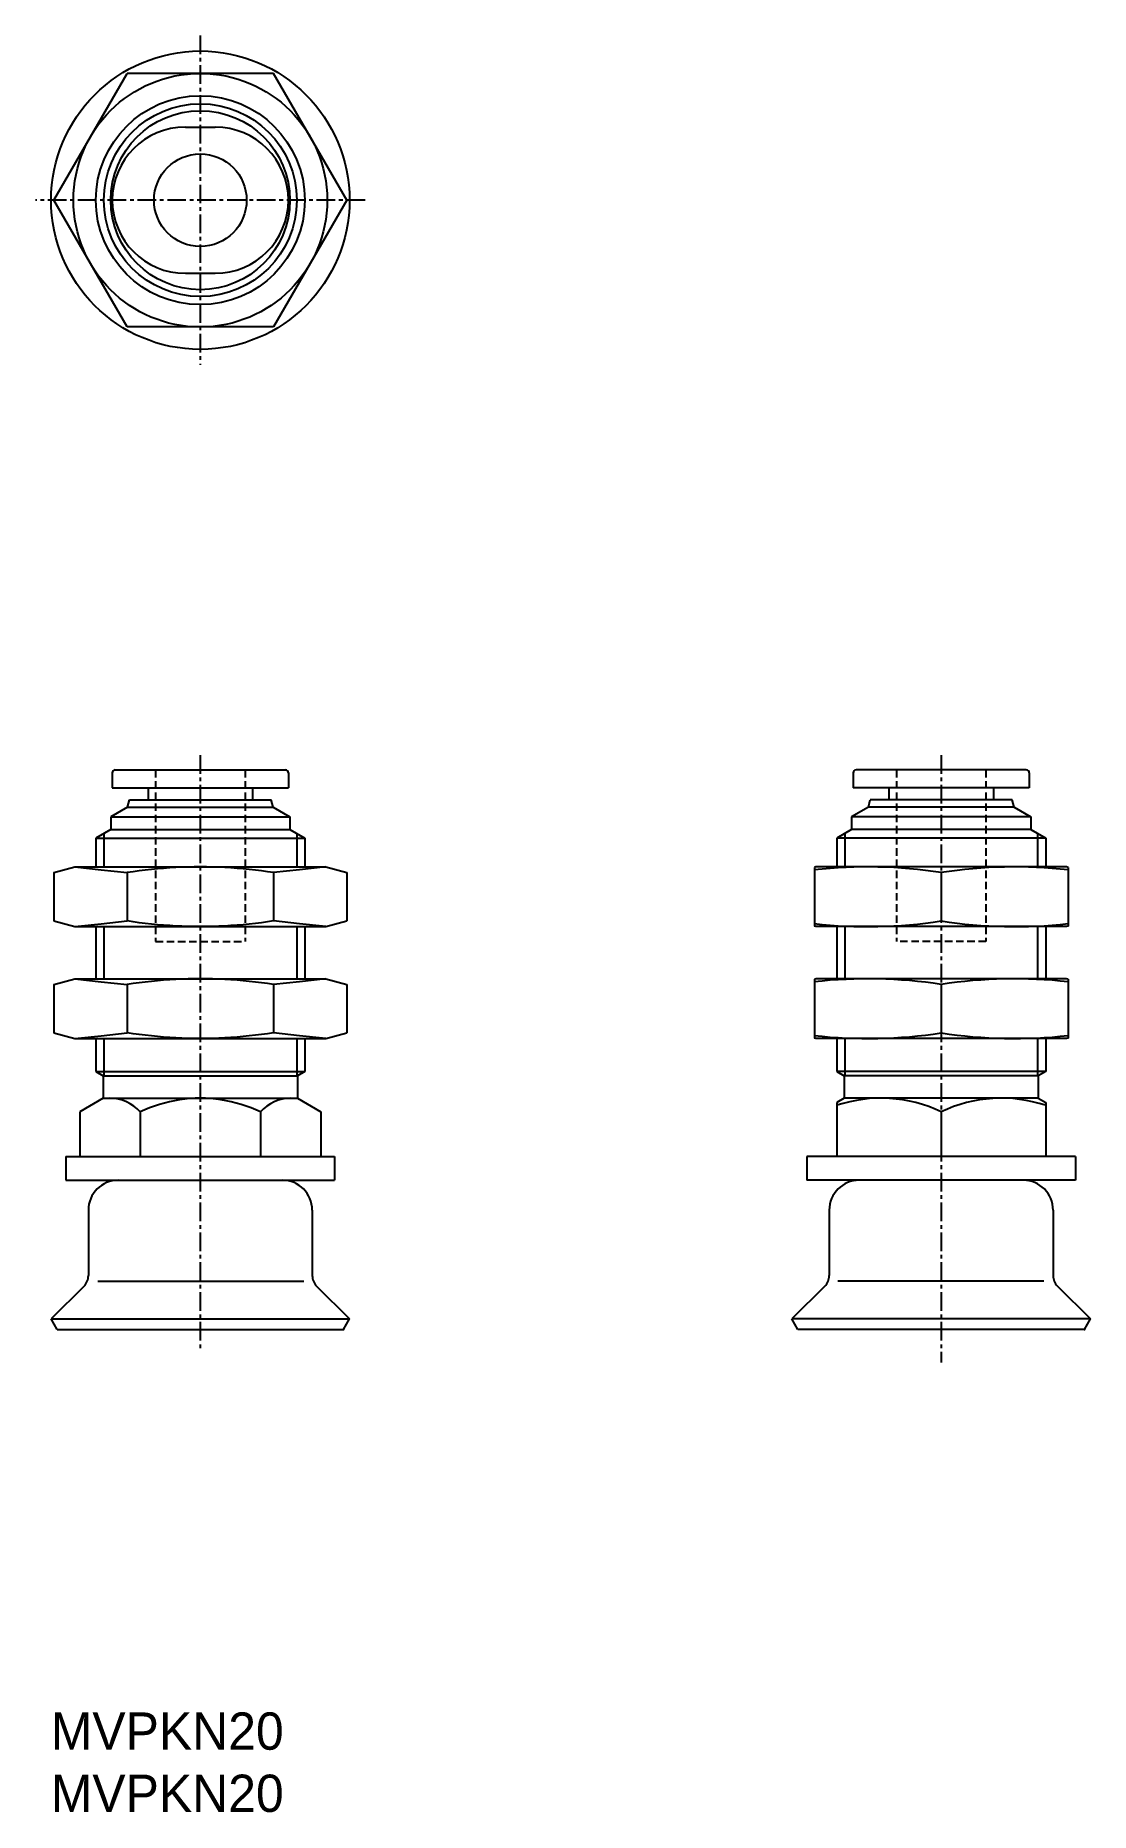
# Model space of a CAD drawing. Extents: x -224 to -154, y -49 to 70.
import ezdxf

# ---------------------------------------------------------------- set-up
doc = ezdxf.new("R2010")
doc.units = 0
doc.linetypes.add('CENTER', pattern=[2, 1.25, -0.25, 0.25, -0.25])
doc.linetypes.add('DASHED', pattern=[0.75, 0.5, -0.25])
doc.layers.get('0').update_dxf_attribs({"linetype": 'CONTINUOUS'})
doc.layers.add('CENTER', color=1, linetype='CENTER')

msp = doc.modelspace()

# ---------------------------------------------------------------- linework, layer by layer
at = {"color": 7, "linetype": 'CONTINUOUS'}
for p, q in [((-223.06, 58.99), (-218.16, 67.49)), ((-208.34, 67.49), (-218.16, 67.49)), ((-203.44, 58.99), (-208.34, 67.49)), ((-214.25, 63.89), (-212.25, 63.89)), ((-218.16, 50.49), (-223.06, 58.99)), ((-203.44, 58.99), (-208.34, 50.49)), ((-214.25, 54.09), (-212.25, 54.09)), ((-208.34, 50.49), (-218.16, 50.49)), ((-219.15, 20.6), (-219.15, 19.6)), ((-218.95, 20.8), (-207.55, 20.8)), ((-207.35, 20.6), (-207.35, 19.6)), ((-169.51, 20.6), (-169.51, 19.6)), ((-157.91, 20.8), (-169.31, 20.8)), ((-157.71, 20.6), (-157.71, 19.6)), ((-219.15, 19.6), (-207.35, 19.6)), ((-216.75, 19.6), (-216.75, 18.8)), ((-209.75, 19.6), (-209.75, 18.8)), ((-157.71, 19.6), (-169.51, 19.6)), ((-167.11, 19.6), (-167.11, 18.8)), ((-160.11, 19.6), (-160.11, 18.8)), ((-218.13, 18.3), (-219.25, 17.65)), ((-218.13, 18.3), (-218, 18.8)), ((-218.13, 18.3), (-208.37, 18.3)), ((-218, 18.8), (-208.5, 18.8)), ((-208.37, 18.3), (-208.5, 18.8)), ((-208.37, 18.3), (-207.25, 17.65)), ((-168.49, 18.3), (-169.61, 17.65)), ((-168.49, 18.3), (-168.36, 18.8)), ((-158.73, 18.3), (-168.49, 18.3)), ((-158.86, 18.8), (-168.36, 18.8)), ((-158.73, 18.3), (-158.86, 18.8)), ((-158.73, 18.3), (-157.61, 17.65)), ((-219.25, 16.8), (-220.25, 16.22)), ((-219.25, 17.65), (-207.25, 17.65)), ((-219.25, 17.65), (-219.25, 16.8)), ((-219.25, 16.8), (-207.25, 16.8)), ((-207.25, 17.65), (-207.25, 16.8)), ((-207.25, 16.8), (-206.25, 16.22)), ((-169.61, 16.8), (-170.61, 16.22)), ((-157.61, 17.65), (-169.61, 17.65)), ((-169.61, 17.65), (-169.61, 16.8)), ((-157.61, 16.8), (-169.61, 16.8)), ((-157.61, 17.65), (-157.61, 16.8)), ((-157.61, 16.8), (-156.61, 16.22)), ((-220.25, 16.22), (-206.25, 16.22)), ((-220.25, 16.22), (-220.25, 14.3)), ((-219.71, 16.53), (-219.71, 14.3)), ((-206.79, 16.53), (-206.79, 14.3)), ((-206.25, 16.22), (-206.25, 14.3)), ((-156.61, 16.22), (-170.61, 16.22)), ((-170.61, 16.22), (-170.61, 14.3)), ((-170.07, 16.53), (-170.07, 14.3)), ((-157.15, 16.53), (-157.15, 14.3)), ((-156.61, 16.22), (-156.61, 14.3)), ((-223.06, 13.92), (-221.65, 14.3)), ((-221.65, 14.3), (-204.85, 14.3)), ((-204.85, 14.3), (-203.44, 13.92)), ((-172.01, 14.3), (-172.11, 14.27)), ((-155.21, 14.3), (-172.01, 14.3)), ((-155.11, 14.27), (-155.21, 14.3)), ((-223.06, 13.92), (-223.06, 10.68)), ((-218.16, 13.92), (-218.16, 10.68)), ((-208.34, 13.92), (-208.34, 10.68)), ((-203.44, 13.92), (-203.44, 10.68)), ((-172.11, 14.27), (-172.11, 10.33)), ((-163.61, 13.92), (-163.61, 10.68)), ((-155.11, 14.27), (-155.11, 10.33)), ((-223.06, 10.68), (-221.65, 10.3)), ((-221.65, 10.3), (-204.85, 10.3)), ((-220.25, 10.3), (-220.25, 6.8)), ((-219.71, 10.3), (-219.71, 6.8)), ((-206.79, 10.3), (-206.79, 6.8)), ((-206.25, 10.3), (-206.25, 6.8)), ((-204.85, 10.3), (-203.44, 10.68)), ((-172.01, 10.3), (-172.11, 10.33)), ((-155.21, 10.3), (-172.01, 10.3)), ((-170.61, 10.3), (-170.61, 6.8)), ((-170.07, 10.3), (-170.07, 6.8)), ((-157.15, 10.3), (-157.15, 6.8)), ((-156.61, 10.3), (-156.61, 6.8)), ((-155.11, 10.33), (-155.21, 10.3)), ((-223.06, 6.42), (-221.65, 6.8)), ((-223.06, 6.42), (-223.06, 3.18)), ((-221.65, 6.8), (-204.85, 6.8)), ((-218.16, 6.42), (-218.16, 3.18)), ((-208.34, 6.42), (-208.34, 3.18)), ((-204.85, 6.8), (-203.44, 6.42)), ((-203.44, 6.42), (-203.44, 3.18)), ((-172.01, 6.8), (-172.11, 6.77)), ((-172.11, 6.77), (-172.11, 2.83)), ((-155.21, 6.8), (-172.01, 6.8)), ((-163.61, 6.42), (-163.61, 3.18)), ((-155.11, 6.77), (-155.21, 6.8)), ((-155.11, 6.77), (-155.11, 2.83)), ((-223.06, 3.18), (-221.65, 2.8)), ((-221.65, 2.8), (-204.85, 2.8)), ((-220.25, 2.8), (-220.25, 0.59)), ((-219.71, 2.8), (-219.71, 0.3)), ((-206.79, 2.8), (-206.79, 0.3)), ((-206.25, 2.8), (-206.25, 0.59)), ((-204.85, 2.8), (-203.44, 3.18)), ((-172.01, 2.8), (-172.11, 2.83)), ((-155.21, 2.8), (-172.01, 2.8)), ((-170.61, 2.8), (-170.61, 0.59)), ((-170.07, 2.8), (-170.07, 0.3)), ((-157.15, 2.8), (-157.15, 0.3)), ((-156.61, 2.8), (-156.61, 0.59)), ((-155.11, 2.83), (-155.21, 2.8)), ((-220.25, 0.59), (-206.25, 0.59)), ((-220.25, 0.59), (-219.75, 0.3)), ((-219.75, 0.3), (-206.75, 0.3)), ((-219.75, 0.3), (-219.75, -1.2)), ((-206.25, 0.59), (-206.75, 0.3)), ((-206.75, 0.3), (-206.75, -1.2)), ((-156.61, 0.59), (-170.61, 0.59)), ((-170.61, 0.59), (-170.11, 0.3)), ((-157.11, 0.3), (-170.11, 0.3)), ((-170.11, 0.3), (-170.11, -1.2)), ((-156.61, 0.59), (-157.11, 0.3)), ((-157.11, 0.3), (-157.11, -1.2)), ((-219.75, -1.2), (-221.33, -2.12)), ((-221.33, -2.12), (-221.33, -5.1)), ((-219.75, -1.2), (-206.75, -1.2)), ((-217.29, -2.12), (-217.29, -5.1)), ((-209.21, -2.12), (-209.21, -5.1)), ((-206.75, -1.2), (-205.17, -2.12)), ((-205.17, -2.12), (-205.17, -5.1)), ((-170.11, -1.2), (-170.61, -1.49)), ((-170.61, -1.49), (-170.61, -5.1)), ((-157.11, -1.2), (-170.11, -1.2)), ((-163.61, -2.12), (-163.61, -5.1)), ((-157.11, -1.2), (-156.61, -1.49)), ((-156.61, -1.49), (-156.61, -5.1)), ((-222.25, -5.1), (-222.25, -6.7)), ((-222.25, -5.1), (-204.25, -5.1)), ((-204.25, -5.1), (-204.25, -6.7)), ((-154.61, -5.1), (-172.61, -5.1)), ((-172.61, -5.1), (-172.61, -6.7)), ((-154.61, -5.1), (-154.61, -6.7)), ((-222.25, -6.7), (-204.25, -6.7)), ((-154.61, -6.7), (-172.61, -6.7)), ((-220.75, -8.7), (-220.75, -13.09)), ((-205.75, -8.7), (-205.75, -13.09)), ((-171.11, -8.7), (-171.11, -13.09)), ((-156.11, -8.7), (-156.11, -13.09)), ((-221.04, -13.79), (-223.25, -16)), ((-220.12, -13.47), (-206.32, -13.47)), ((-205.46, -13.79), (-203.25, -16)), ((-171.4, -13.79), (-173.61, -16)), ((-156.74, -13.47), (-170.54, -13.47)), ((-155.82, -13.79), (-153.61, -16)), ((-223.25, -16), (-203.25, -16)), ((-222.85, -16.7), (-223.25, -16)), ((-203.65, -16.7), (-203.25, -16)), ((-153.61, -16), (-173.61, -16)), ((-173.21, -16.7), (-173.61, -16)), ((-154.01, -16.7), (-153.61, -16)), ((-222.85, -16.7), (-203.65, -16.7)), ((-154.01, -16.7), (-173.21, -16.7))]:
    msp.add_line(p, q, dxfattribs=at)
at = {"color": 3, "linetype": 'DASHED'}
for p, q in [((-216.25, 20.8), (-216.25, 9.3)), ((-210.25, 20.8), (-210.25, 9.3)), ((-166.61, 20.8), (-166.61, 9.3)), ((-160.61, 20.8), (-160.61, 9.3)), ((-216.25, 9.3), (-210.25, 9.3)), ((-160.61, 9.3), (-166.61, 9.3))]:
    msp.add_line(p, q, dxfattribs=at)
at = {"color": 7, "linetype": 'CONTINUOUS'}
for points in [[(-221.65, 14.3), (-219.9, 14.11), (-218.16, 13.92)], [(-204.85, 14.3), (-206.6, 14.11), (-208.34, 13.92)], [(-221.65, 10.3), (-219.9, 10.49), (-218.16, 10.68)], [(-204.85, 10.3), (-206.6, 10.49), (-208.34, 10.68)], [(-221.65, 6.8), (-219.9, 6.61), (-218.16, 6.42)], [(-204.85, 6.8), (-206.6, 6.61), (-208.34, 6.42)], [(-221.65, 2.8), (-219.9, 2.99), (-218.16, 3.18)], [(-204.85, 2.8), (-206.6, 2.99), (-208.34, 3.18)]]:
    msp.add_lwpolyline(points, dxfattribs=at)
for points in [[(-208.34, 13.92, 0.025379), (-211.61, 14.26, 0.025956), (-214.89, 14.26, 0.025382), (-218.16, 13.92)], [(-208.34, 10.68, -0.025379), (-211.61, 10.34, -0.025956), (-214.89, 10.34, -0.025382), (-218.16, 10.68)], [(-208.34, 6.42, 0.025379), (-211.61, 6.76, 0.025956), (-214.89, 6.76, 0.025382), (-218.16, 6.42)], [(-208.34, 3.18, -0.025379), (-211.61, 2.84, -0.025956), (-214.89, 2.84, -0.025382), (-218.16, 3.18)], [(-209.21, -2.12, 0.067071), (-211.87, -1.31, 0.079618), (-214.64, -1.31, 0.067027), (-217.29, -2.12)]]:
    msp.add_lwpolyline(points, format="xyb", dxfattribs=at)
for radius in [10, 8.5, 7, 6.46, 6, 3.1]:
    msp.add_circle((-213.25, 58.99), radius, dxfattribs=at)
for centre, radius, start, end in [((-214.25, 58.99), 4.9, 90, 270), ((-212.25, 58.99), 4.9, 270, 90), ((-218.95, 20.6), 0.2, 90, 180), ((-207.55, 20.6), 0.2, 0, 90), ((-169.31, 20.6), 0.2, 90, 180), ((-157.91, 20.6), 0.2, 0, 90), ((-168.52, -17.65), 31.95, 81.1646, 96.456), ((-158.7, -17.65), 31.95, 83.544, 98.8354), ((-168.52, 42.25), 31.95, 263.544, 278.8354), ((-158.7, 42.25), 31.95, 261.1646, 276.456), ((-168.52, -25.15), 31.95, 81.1646, 96.456), ((-158.7, -25.15), 31.95, 83.544, 98.8354), ((-168.52, 34.75), 31.95, 263.544, 278.8354), ((-158.7, 34.75), 31.95, 261.1646, 276.456), ((-219.31, -3.89), 2.69, 41.3295, 90), ((-207.19, -3.89), 2.69, 90, 138.6705), ((-167.65, -10.59), 9.39, 64.5161, 108.359), ((-159.57, -10.59), 9.39, 71.641, 115.4839), ((-218.75, -8.7), 2, 90, 180), ((-207.75, -8.7), 2, 0, 90), ((-169.11, -8.7), 2, 90, 180), ((-158.11, -8.7), 2, 0, 90), ((-221.75, -13.09), 1, 315, 0), ((-204.75, -13.09), 1, 180, 225), ((-172.11, -13.09), 1, 315, 0), ((-155.11, -13.09), 1, 180, 225)]:
    msp.add_arc(centre, radius, start, end, dxfattribs=at)
for p in [(-213.25, 58.99), (-203.25, 58.99), (-213.25, -16.7), (-203.65, -16.7), (-163.61, -16.7), (-154.01, -16.7)]:
    msp.add_point(p, dxfattribs=at)
at = {"layer": 'CENTER', "color": 1, "linetype": 'CENTER'}
for p, q in [((-213.25, 70.03), (-213.25, 47.95)), ((-202.21, 58.99), (-224.29, 58.99)), ((-213.25, 21.8), (-213.25, -18.2)), ((-163.61, 21.8), (-163.61, -18.91))]:
    msp.add_line(p, q, dxfattribs=at)

# ---------------------------------------------------------------- texts
at = {"color": 7, "linetype": 'CONTINUOUS'}
for p in [(-223.27, -44.87), (-223.27, -49.04)]:
    msp.add_text('MVPKN20', height=2.5, dxfattribs=at).set_placement(p)

doc.saveas('drawing.dxf')
